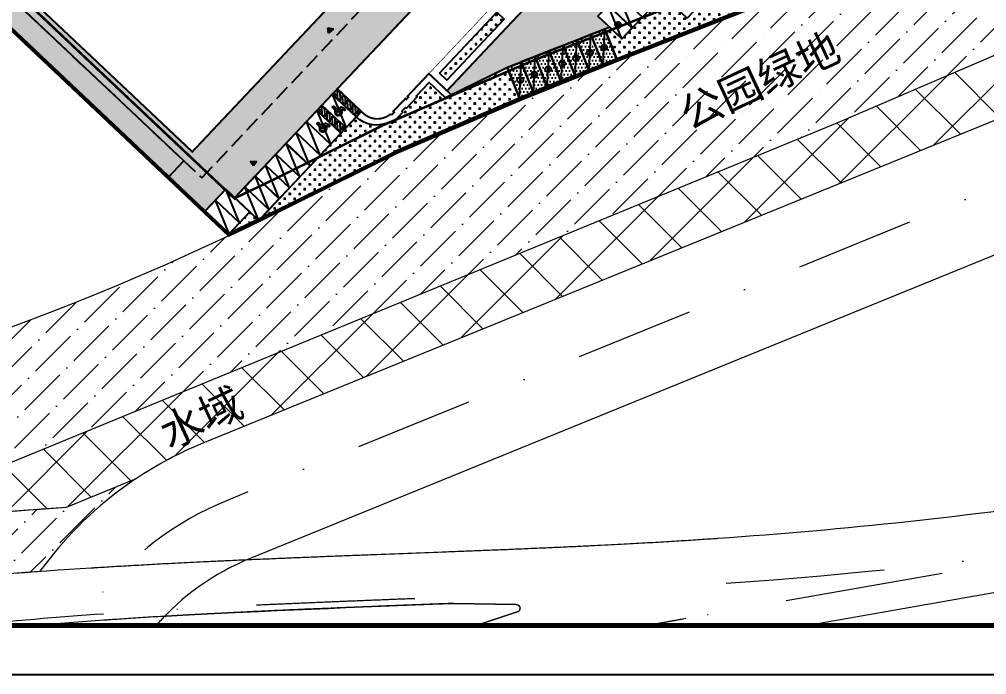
# Model space of a CAD drawing. Header units: millimetres. Extents: x 684742 to 685648, y 2544795 to 2545581.
# Drawn here: x 685313.3 to 685468.4, y 2544795.4 to 2544900.5 of the extents above; entities that cross this region are included whole.
import ezdxf

# ---------------------------------------------------------------- set-up
doc = ezdxf.new("R2010")
doc.units = ezdxf.units.MM
for name, pattern in [('DASH', [0.35, 0.25, -0.1]), ('DASHDOT', [25.4, 12.7, -6.35, 0, -6.35]), ('DASHED', [0.75, 0.5, -0.25]), ('DOTE', [2.42, 2, -0.2, 0.02, -0.2])]:
    doc.linetypes.add(name, pattern=pattern)
for name, color, linetype in [('00用地界线', 1, 'Continuous'), ('1绿地填充', 116, 'Continuous'), ('A-DIM-SYMB', 3, 'Continuous'), ('cdz', 241, 'Continuous'), ('k-绿地填充', 118, 'Continuous'), ('PLAN_道路', 40, 'Continuous'), ('PUB_TITLE', 4, 'Continuous'), ('T1-图例$0$A-Car-Stnd', 155, 'Continuous'), ('T1-图例$0$A-Stnd', 7, 'Continuous'), ('建筑', 4, 'Continuous'), ('建筑物', 4, 'Continuous'), ('车位', 8, 'Continuous')]:
    doc.layers.add(name, color=color, linetype=linetype)
for name, color, linetype, lineweight in [('JT-道路中线', 7, 'DASHDOT', 5), ('JT-道路名称-BZ', 7, 'Continuous', 5), ('JT-道路红线', 7, 'Continuous', 5), ('YD-G1-TC', 90, 'Continuous', 5)]:
    doc.layers.add(name, color=color, linetype=linetype, lineweight=lineweight)
doc.layers.add('YD-E1-TC', color=141, linetype='Continuous', lineweight=5, true_color=0xb3ecff)
doc.styles.get("Standard").update_dxf_attribs({"font": ''})
doc.styles.get('Standard').set_extended_font_data('SimSun')
pattern_1 = [(358.83492, (1e-10, -354.7584), (0.80972528417, 0.77744651853), [0.396875, -1.190625]), (88.83492, (0.1944, -354.96084), (-0.77744651853, 0.80972528417), [0.396875, -1.190625])]

# ---------------------------------------------------------------- blocks, each defined once
blk = doc.blocks.new('43TGTRHFD')
at = {"layer": '车位'}
blk.add_lwpolyline([(685418.35, 2545245.02), (685420.75, 2545245.02), (685420.75, 2545239.72), (685418.35, 2545239.72)], close=True, dxfattribs=at)
blk.add_lwpolyline([(685418.35, 2545239.72), (685420.75, 2545245.02)], dxfattribs=at)
blk = doc.blocks.new('111111')
at = {"layer": 'A-DIM-SYMB'}
h = blk.add_hatch(color=256, dxfattribs=at)
h.dxf.hatch_style = 1
h.paths.add_polyline_path([(691370.38, 2579484.49), (691370.93, 2579485.22), (691369.82, 2579485.22)])
for p, q in [((691369.82, 2579485.22), (691370.93, 2579485.22)), ((691370.38, 2579484.49), (691369.82, 2579485.22)), ((691370.93, 2579485.22), (691370.38, 2579484.49))]:
    blk.add_line(p, q, dxfattribs=at)
blk = doc.blocks.new('图框')
at = {"layer": 'PUB_TITLE', "color": 14}
blk.add_lwpolyline([(-2490, -114031), (123660, -114031), (123660, -24931), (-2490, -24931)], close=True, dxfattribs=at)
at = {"layer": 'PUB_TITLE', "color": 14, "const_width": 236}
blk.add_lwpolyline([(3409, -111671), (121299, -111671), (121299, -27291), (3409, -27291)], close=True, dxfattribs=at)
blk = doc.blocks.new('T1-图例$0$A$C6C161DE2')
at = {"layer": 'T1-图例$0$A-Car-Stnd'}
for points in [[(0, 5300), (0, 0), (2400, 0), (2400, 5300)], [(3600, 0), (2400, 0), (2400, 5300), (3600, 5300)], [(3450, 4033), (3450, 3472), (2550, 2572), (2550, 3133)], [(3450, 2911), (3450, 2350), (2550, 1450), (2550, 2011)]]:
    blk.add_lwpolyline(points, close=True, dxfattribs=at)
at = {"layer": 'T1-图例$0$A-Car-Stnd', "color": 1}
blk.add_lwpolyline([(2400, 5300), (0, 0)], dxfattribs=at)
at = {"layer": 'T1-图例$0$A-Car-Stnd'}
for points in [[(2550, 4817), (2550, 5150), (2883, 5150)], [(3444, 5150), (3450, 5150), (3450, 4595), (2550, 3695), (2550, 4256), (3444, 5150)], [(2883, 5150), (2550, 4817), (2550, 5150), (2883, 5150)], [(3450, 5107), (3450, 4636)], [(2550, 2793), (2550, 3133)], [(3450, 4033), (3450, 3693)], [(3450, 1227), (2550, 327), (2550, 888), (3450, 1788), (3450, 1227)], [(3450, 666), (3450, 150), (2934, 150), (3450, 666)]]:
    blk.add_lwpolyline(points, dxfattribs=at)
at = {"layer": 'T1-图例$0$A-Car-Stnd', "color": 1}
for points in [[(572, 2693), (609, 2827), (679, 2931), (752, 3001), (853, 3056), (827, 3173), (685, 3112), (563, 2987), (487, 2874), (444, 2691), (444, 2534), (496, 2376), (569, 2260), (700, 2135), (868, 2054), (1124, 2042), (1356, 2129), (1456, 2243), (1532, 2330), (1581, 2443), (1599, 2553), (1610, 2620), (1480, 2617), (1471, 2519), (1442, 2440), (1389, 2350), (1320, 2272), (1201, 2205), (1073, 2170), (932, 2182), (795, 2240), (714, 2292), (641, 2379), (589, 2473), (569, 2580)], [(971, 2668), (1029, 2644), (1637, 2644), (1912, 2124), (1953, 2086), (2011, 2080), (2084, 2115), (2113, 2164), (2110, 2225), (1889, 2812), (1854, 2861), (1819, 2882), (1242, 2879), (1218, 3060), (1535, 3066), (1570, 3109), (1555, 3156), (1544, 3176), (1532, 3197), (1186, 3197), (1137, 3430), (1102, 3482), (1041, 3520), (980, 3523), (892, 3497), (846, 3450), (834, 3415), (834, 3354), (945, 2711)]]:
    blk.add_lwpolyline(points, close=True, dxfattribs=at)
blk.add_circle((1038, 3709), 158, dxfattribs=at)
blk = doc.blocks.new('A$C5D0344E3')
at = {"layer": 'cdz'}
blk.add_lwpolyline([(0.1, 0.72), (-0.19, -0.15), (0.16, 0.09), (-0.02, -0.7), (0.3, 0.29), (-0.02, 0.12)], close=True, dxfattribs=at)
blk.add_circle((0, 0), 0.8, dxfattribs=at)

msp = doc.modelspace()

# ---------------------------------------------------------------- hatches: boundary and pattern name
h = msp.add_hatch()
h.set_pattern_fill('普通砖', color=256, scale=0.1, angle=45, style=0)
h.set_pattern_definition([(90, (-0.12693, -354.63148), (-0.2500001, 0), [])])
h.paths.add_polyline_path([(685373.69, 2544879.31), (685397.6, 2544889.61), (685465.8, 2544916.43), (685442.45, 2544938.45), (685442.61, 2544938.79), (685466.46, 2544916.3), (685397.74, 2544889.28), (685373.84, 2544878.99), (685356.66, 2544870.45), (685354.39, 2544869.35), (685349.97, 2544867.24), (685346.86, 2544865.77), (685266.81, 2544941.39), (685263.24, 2544944.57), (685345.14, 2545030.72), (685352.5, 2545023.95), (685352.26, 2545023.69), (685345.15, 2545030.2), (685263.76, 2544944.59), (685267.05, 2544941.66), (685346.99, 2544866.09), (685349.82, 2544867.58), (685354.24, 2544869.68), (685356.51, 2544870.77), (685373.69, 2544879.31), (685397.6, 2544889.61)])
at = {"ltscale": 10}
h = msp.add_hatch(dxfattribs=at)
h.set_pattern_fill('AR-CONC', color=8)
h.set_pattern_definition([(50, (0, 0), (1.82184669, -0.1593908554), [0.1905, -2.0955]), (355, (0, 0), (-0.3524282598, 1.9105664288), [0.1524, -1.6764]), (100.451, (0.1518, -0.0133), (1.4694250167, 1.7511668782), [0.1619, -1.7809]), (46.1842, (0, 0.508), (2.710790409, -0.4204232793), [0.28575, -3.14325]), (96.6356, (0.226, 0.473), (2.3740423447, 2.474255559), [0.24285, -2.67135]), (351.184, (0, 0.508), (2.374046058, 2.4742511786), [0.2286, -2.5146]), (21, (0.254, 0.381), (1.51614879835, -1.0226551852), [0.1905, -2.0955]), (326, (0.254, 0.381), (0.6180202835, 1.8418796612), [0.1524, -1.6764]), (71.4514, (0.3803, 0.2958), (2.1341649077, 0.8192285772), [0.1619, -1.7809]), (37.5, (0, 0), (0.0308860325, 0.84555038873), [0, -1.65608, 0, -1.7018, 0, -1.68275]), (7.5, (0, 0), (0.6681966251, 1.00180574818), [0, -0.97028, 0, -1.61798, 0, -0.64135]), (327.5, (-0.5664, 0), (1.35590595167, -0.05728743993), [0, -0.635, 0, -1.9812, 0, -2.6289]), (317.5, (-0.8204, 0), (1.48129181386, 0.25426491033), [0, -0.8255, 0, -1.31572, 0, -1.8669])])
edge = h.paths.add_edge_path()
edge.add_line((685435.33, 2544945.65), (685442.61, 2544938.79))
edge.add_line((685442.61, 2544938.79), (685442.58, 2544938.76))
edge.add_arc((685442.94, 2544938.42), 0.5, 136.6753, 226.6253)
edge.add_line((685442.6, 2544938.05), (685449.51, 2544931.53))
edge.add_line((685449.51, 2544931.53), (685446.76, 2544928.62))
edge.add_line((685446.76, 2544928.62), (685439.05, 2544935.89))
edge.add_line((685439.05, 2544935.89), (685406.12, 2544900.97))
edge.add_line((685406.12, 2544900.97), (685408.01, 2544899.19))
edge.add_line((685408.01, 2544899.19), (685407.22, 2544898.9))
edge.add_line((685407.22, 2544898.9), (685391.59, 2544892.75))
edge.add_line((685391.59, 2544892.75), (685382.65, 2544888.33))
edge.add_line((685382.65, 2544888.33), (685381.92, 2544889.02))
edge.add_line((685381.92, 2544889.02), (685394.85, 2544902.73))
edge.add_line((685394.85, 2544902.73), (685401.44, 2544909.71))
edge.add_line((685401.44, 2544909.71), (685403.09, 2544911.46))
edge.add_line((685403.09, 2544911.46), (685406.25, 2544914.82))
edge.add_line((685406.25, 2544914.82), (685412.84, 2544921.8))
edge.add_line((685412.84, 2544921.8), (685420.72, 2544930.16))
edge.add_line((685420.72, 2544930.16), (685420.72, 2544930.16))
edge.add_line((685420.72, 2544930.16), (685424.01, 2544933.65))
edge.add_line((685424.01, 2544933.65), (685424.01, 2544933.65))
edge.add_line((685424.01, 2544933.65), (685426.21, 2544935.98))
edge.add_line((685426.21, 2544935.98), (685426.71, 2544936.51))
edge.add_line((685426.71, 2544936.51), (685430.01, 2544940))
edge.add_line((685430.01, 2544940), (685429.5, 2544939.47))
edge.add_line((685429.5, 2544939.47), (685430.53, 2544940.56))
edge.add_line((685430.53, 2544940.56), (685357.07, 2545009.85))
edge.add_line((685357.07, 2545009.85), (685360.1, 2545013.06))
edge.add_line((685360.1, 2545013.06), (685429.95, 2544947.2))
edge.add_line((685429.95, 2544947.2), (685432.84, 2544944.47))
edge.add_line((685432.84, 2544944.47), (685432.86, 2544944.49))
edge.add_arc((685433.55, 2544945.21), 1, 226.6762, 316.6757)
edge.add_line((685434.27, 2544944.53), (685435.33, 2544945.65))
edge = h.paths.add_edge_path()
edge.add_line((685394.85, 2544902.73), (685371.43, 2544924.82))
edge.add_line((685371.43, 2544924.82), (685373.08, 2544926.56))
edge.add_line((685373.08, 2544926.56), (685320.7, 2544975.97))
edge.add_line((685320.7, 2544975.97), (685319.05, 2544974.22))
edge.add_line((685319.05, 2544974.22), (685309.74, 2544983.01))
edge.add_line((685309.74, 2544983.01), (685272.69, 2544943.72))
edge.add_line((685272.69, 2544943.72), (685269.79, 2544946.48))
edge.add_line((685269.79, 2544946.48), (685312.65, 2544991.93))
edge.add_line((685312.65, 2544991.93), (685315.71, 2544989.02))
edge.add_line((685315.71, 2544989.02), (685348.8, 2545023.83))
edge.add_line((685348.8, 2545023.83), (685349.24, 2545023.41))
edge.add_arc((685350.62, 2545024.87), 2, 226.6757, 316.4498)
edge.add_line((685352.07, 2545023.49), (685352.41, 2545023.86))
edge.add_line((685352.41, 2545023.86), (685361.14, 2545015.62))
edge.add_line((685361.14, 2545015.62), (685360.08, 2545014.49))
edge.add_arc((685360.81, 2545013.81), 1, 136.6757, 226.6757)
edge.add_line((685360.12, 2545013.08), (685357.07, 2545009.84))
edge.add_line((685357.07, 2545009.84), (685351.96, 2545014.66))
edge.add_line((685351.96, 2545014.66), (685324.52, 2544985.56))
edge.add_line((685324.52, 2544985.56), (685322.87, 2544983.81))
edge.add_line((685322.87, 2544983.81), (685383.98, 2544926.18))
edge.add_line((685383.98, 2544926.18), (685385.63, 2544927.93))
edge.add_line((685385.63, 2544927.93), (685394.36, 2544919.69))
edge.add_line((685394.36, 2544919.69), (685392.71, 2544917.95))
edge.add_line((685392.71, 2544917.95), (685401.44, 2544909.71))
edge.add_line((685401.44, 2544909.71), (685394.85, 2544902.73))
h = msp.add_hatch(dxfattribs=at)
h.set_pattern_fill('AR-CONC', color=8)
h.set_pattern_definition([(6.4498, (685062.7585, 2545513.8186), (1.2106027, -1.370756), [0.1905, -2.0955]), (311.4498, (685062.7585, 2545513.8186), (1.0609314, 1.6275424), [0.1524, -1.6764]), (56.9008, (685062.8594, 2545513.7043), (2.271533, 0.2567756), [0.1619, -1.7809]), (2.634, (685063.1085, 2545514.1868), (1.6750345, -2.172418), [0.28575, -3.14325]), (53.0854, (685063.248, 2545514.0057), (3.425374, 0.157577), [0.24285, -2.67135]), (307.6338, (685063.1085, 2545514.1868), (3.425374, 0.157571), [0.2286, -2.5146]), (337.4498, (685063.2051, 2545513.9197), (0.3942613, -1.785802), [0.1905, -2.0955]), (282.4498, (685063.2051, 2545513.9197), (1.7169597, 0.909131), [0.1524, -1.6764]), (27.9012, (685063.238, 2545513.7709), (2.111221, -0.8766653), [0.1619, -1.7809]), (353.94979, (685062.7585, 2545513.8186), (0.60496105, 0.5915501), [0, -1.65608, 0, -1.7018, 0, -1.68275]), (323.94979, (685062.7585, 2545513.8186), (1.1745236, 0.2656988), [0, -0.97028, 0, -1.61798, 0, -0.64135]), (283.94979, (685062.348, 2545514.20884), (0.94325065, -0.9757259), [0, -0.635, 0, -1.9812, 0, -2.6289]), (273.94979, (685062.1639, 2545514.3838), (1.2487831, -0.8363114), [0, -0.8255, 0, -1.31572, 0, -1.8669])])
h.paths.add_polyline_path([(685385.4, 2544911.65), (685364.33, 2544889.32), (685347.86, 2544871.86), (685346.43, 2544873.21), (685343.13, 2544869.73), (685342.92, 2544869.49), (685337.08, 2544875), (685339.7, 2544877.77), (685268.4, 2544945.01), (685269.79, 2544946.48), (685272.69, 2544943.72), (685341.07, 2544879.23), (685365.05, 2544904.65), (685366.8, 2544903.01), (685379.15, 2544916.1), (685377.4, 2544917.75), (685378.12, 2544918.51)])
at = {"layer": '1绿地填充', "linetype": 'Continuous'}
h = msp.add_hatch(dxfattribs=at)
h.set_pattern_fill('CROSS', color=256, scale=0.5, angle=-1.1651)
h.set_pattern_definition(pattern_1)
edge = h.paths.add_edge_path()
edge.add_line((685339.7, 2544877.77), (685268.4, 2544945.01))
edge.add_line((685268.4, 2544945.01), (685312.66, 2544991.93))
edge.add_line((685312.66, 2544991.93), (685313.98, 2544990.68))
edge.add_line((685313.98, 2544990.68), (685347.06, 2545025.48))
edge.add_line((685347.06, 2545025.48), (685349.24, 2545023.41))
edge.add_arc((685350.62, 2545024.87), 2, 226.6757, 316.4498)
edge.add_line((685352.07, 2545023.49), (685352.41, 2545023.85))
edge.add_line((685352.41, 2545023.85), (685346.23, 2545029.69))
edge.add_line((685346.23, 2545029.69), (685345.14, 2545030.72))
edge.add_line((685345.14, 2545030.72), (685263.25, 2544944.57))
edge.add_line((685263.25, 2544944.57), (685266.81, 2544941.39))
edge.add_line((685266.81, 2544941.39), (685337.09, 2544875))
edge.add_line((685337.09, 2544875), (685337.3, 2544875.23))
edge.add_line((685337.3, 2544875.23), (685339.7, 2544877.77))
h = msp.add_hatch(dxfattribs=at)
h.set_pattern_fill('CROSS', color=256, scale=0.5, angle=-1.1651)
h.set_pattern_definition(pattern_1)
h.paths.add_polyline_path([(685409.23, 2544893.8), (685448.15, 2544909.1), (685437.78, 2544919.1), (685420.41, 2544900.68), (685416.56, 2544904.32), (685409.97, 2544897.34), (685408.01, 2544899.19), (685407.22, 2544898.9)])
h = msp.add_hatch(dxfattribs=at)
h.set_pattern_fill('CROSS', color=256, scale=0.5, angle=-1.1651)
h.set_pattern_definition(pattern_1)
h.paths.add_polyline_path([(685380.71, 2544891.81), (685389.93, 2544901.6), (685391.1, 2544900.5), (685381.87, 2544890.71)])
h = msp.add_hatch(dxfattribs=at)
h.set_pattern_fill('松散材料', color=256, scale=0.3)
h.set_pattern_definition([(0, (-0.74453, -355.0511), (0.28125, 0.5625), [0, -0.5625])])
h.paths.add_polyline_path([(685407.22, 2544898.9), (685391.59, 2544892.75), (685393.64, 2544887.54), (685409.23, 2544893.8)])
h = msp.add_hatch(dxfattribs=at)
h.set_pattern_fill('CROSS', color=256, scale=0.5, angle=-1.1651)
h.set_pattern_definition(pattern_1)
edge = h.paths.add_edge_path()
edge.add_arc((685370.63, 2544888.28), 4.77, 226.7499, 297.4049)
edge.add_line((685372.83, 2544884.05), (685373.12, 2544883.77))
edge.add_line((685373.12, 2544883.77), (685374.84, 2544885.59))
edge.add_line((685374.84, 2544885.59), (685374.69, 2544885.73))
edge.add_line((685374.69, 2544885.73), (685375.28, 2544886.35))
edge.add_line((685375.28, 2544886.35), (685375.42, 2544886.21))
edge.add_line((685375.42, 2544886.21), (685377.14, 2544888.03))
edge.add_line((685377.14, 2544888.03), (685376.99, 2544888.17))
edge.add_line((685376.99, 2544888.17), (685379.05, 2544890.35))
edge.add_line((685379.05, 2544890.35), (685381.69, 2544887.86))
edge.add_line((685381.69, 2544887.86), (685391.59, 2544892.75))
edge.add_line((685391.59, 2544892.75), (685393.65, 2544887.52))
edge.add_line((685393.65, 2544887.52), (685373.84, 2544878.98))
edge.add_line((685373.84, 2544878.98), (685356.67, 2544870.45))
edge.add_line((685356.67, 2544870.45), (685351.78, 2544868.1))
edge.add_line((685351.78, 2544868.1), (685351.72, 2544868.22))
edge.add_line((685351.72, 2544868.22), (685367.36, 2544884.81))
h = msp.add_hatch(dxfattribs=at)
h.set_pattern_fill('CROSS', color=256, scale=0.5, angle=-1.1651)
h.set_pattern_definition(pattern_1)
h.paths.add_polyline_path([(685343.14, 2544869.73), (685342.92, 2544869.49), (685346.86, 2544865.77), (685351.78, 2544868.1), (685351.72, 2544868.22), (685350.28, 2544869.58), (685346.99, 2544866.09)])
at = {"layer": 'YD-E1-TC'}
h = msp.add_hatch(dxfattribs=at)
h.set_pattern_fill('ANSI37', color=256, scale=2)
h.set_pattern_definition([(45, (1e-10, -354.7584), (-4.49012806, 4.49012806), []), (135, (1e-10, -354.7584), (-4.49012806, -4.49012806), [])])
edge = h.paths.add_edge_path()
edge.add_line((685477.23, 2544887.34), (685479.38, 2544898.85))
edge.add_line((685479.38, 2544898.85), (685444.44, 2544883.8))
edge.add_line((685444.44, 2544883.8), (685287.94, 2544819.48))
edge.add_ellipse((685388.33, 2543807.2), major_axis=(-1017.25, 0), ratio=1, start_angle=273.80196, end_angle=275.66385, ccw=False)
edge.add_line((685320.88, 2544822.21), (685331.97, 2544826.77))
edge.add_ellipse((685365.44, 2544776.97), major_axis=(-60, 0), ratio=1, start_angle=292.179, end_angle=303.9055, ccw=False)
edge.add_line((685342.79, 2544832.53), (685477.23, 2544887.34))
at = {"layer": 'YD-G1-TC'}
h = msp.add_hatch(dxfattribs=at)
h.set_pattern_fill('ANSI36', color=251, scale=2)
h.set_pattern_definition([(45, (1e-10, -354.7584), (1.6837980227, 6.1739260832), [7.9375, -1.5875, 0, -1.5875])])
h.paths.add_polyline_path([(685247.25, 2544828.78), (685247.25, 2544804.55), (685247.49, 2544804.58), (685248.08, 2544804.66), (685248.66, 2544804.74), (685249.24, 2544804.82), (685249.82, 2544804.9), (685250.4, 2544804.98), (685250.9, 2544805.05), (685251.39, 2544805.11), (685251.89, 2544805.18), (685252.39, 2544805.25), (685252.91, 2544805.32), (685253.44, 2544805.39), (685253.97, 2544805.46), (685254.49, 2544805.53), (685254.97, 2544805.59), (685256.11, 2544805.74), (685257.84, 2544805.96), (685259.33, 2544806.16), (685260.58, 2544806.32), (685261.79, 2544806.47), (685263, 2544806.62), (685264.24, 2544806.78), (685265.15, 2544806.89), (685265.68, 2544806.95), (685266.82, 2544807.09), (685268.16, 2544807.25), (685271.55, 2544807.66), (685274.89, 2544808.04), (685278.22, 2544808.41), (685281.56, 2544808.77), (685284.9, 2544809.12), (685288.24, 2544809.46), (685291.58, 2544809.79), (685294.92, 2544810.11), (685298.27, 2544810.41), (685301.61, 2544810.71), (685304.96, 2544810.99), (685308.3, 2544811.26), (685311.65, 2544811.53), (685315, 2544811.78), (685315.02, 2544811.78), (685315.05, 2544811.78), (685315.07, 2544811.78), (685315.1, 2544811.78), (685315.12, 2544811.78), (685315.15, 2544811.79), (685315.17, 2544811.79), (685315.2, 2544811.79), (685315.22, 2544811.79), (685315.25, 2544811.79), (685315.27, 2544811.8), (685315.29, 2544811.8), (685315.32, 2544811.8), (685315.34, 2544811.8), (685315.37, 2544811.8), (685315.39, 2544811.8), (685315.42, 2544811.81), (685315.44, 2544811.81), (685315.47, 2544811.81), (685315.49, 2544811.81), (685315.52, 2544811.81), (685315.54, 2544811.82), (685315.57, 2544811.82), (685315.59, 2544811.82), (685315.62, 2544811.82), (685315.64, 2544811.82), (685315.67, 2544811.82), (685315.69, 2544811.83), (685315.72, 2544811.83), (685315.74, 2544811.83), (685315.77, 2544811.83), (685315.79, 2544811.83), (685315.82, 2544811.84), (685315.84, 2544811.84), (685315.87, 2544811.84), (685315.89, 2544811.84), (685315.92, 2544811.84), (685315.94, 2544811.84), (685315.97, 2544811.85), (685315.99, 2544811.85), (685316.02, 2544811.85), (685316.04, 2544811.85), (685316.07, 2544811.85), (685316.09, 2544811.85), (685316.12, 2544811.86), (685316.14, 2544811.86), (685316.17, 2544811.86), (685316.19, 2544811.86), (685316.22, 2544811.86), (685316.24, 2544811.87), (685316.26, 2544811.87), (685316.29, 2544811.87), (685316.31, 2544811.87), (685316.34, 2544811.87), (685316.36, 2544811.87), (685316.39, 2544811.88), (685316.41, 2544811.88), (685316.44, 2544811.88), (685316.46, 2544811.88), (685316.49, 2544811.88), (685316.51, 2544811.89), (685316.54, 2544811.89), (685316.56, 2544811.89), (685316.59, 2544811.89), (685318.08, 2544813.81), (685318.26, 2544814.04), (685318.45, 2544814.28), (685318.63, 2544814.51), (685318.82, 2544814.74), (685319.01, 2544814.97), (685319.2, 2544815.2), (685319.39, 2544815.43), (685319.58, 2544815.66), (685319.77, 2544815.89), (685319.97, 2544816.11), (685320.16, 2544816.34), (685320.36, 2544816.56), (685320.56, 2544816.79), (685320.75, 2544817.01), (685320.95, 2544817.23), (685321.15, 2544817.45), (685321.36, 2544817.67), (685321.56, 2544817.89), (685321.76, 2544818.11), (685321.97, 2544818.32), (685322.17, 2544818.54), (685322.38, 2544818.75), (685322.59, 2544818.97), (685322.8, 2544819.18), (685323.01, 2544819.39), (685323.22, 2544819.6), (685323.43, 2544819.81), (685323.65, 2544820.02), (685323.86, 2544820.23), (685324.07, 2544820.43), (685324.29, 2544820.64), (685324.51, 2544820.84), (685324.73, 2544821.04), (685324.95, 2544821.25), (685325.17, 2544821.45), (685325.39, 2544821.65), (685325.61, 2544821.84), (685325.83, 2544822.04), (685326.06, 2544822.24), (685326.28, 2544822.43), (685326.51, 2544822.63), (685326.74, 2544822.82), (685326.97, 2544823.01), (685327.2, 2544823.2), (685327.43, 2544823.39), (685327.66, 2544823.58), (685327.89, 2544823.77), (685328.12, 2544823.95), (685328.36, 2544824.14), (685328.59, 2544824.32), (685328.83, 2544824.5), (685329.06, 2544824.68), (685329.3, 2544824.86), (685329.54, 2544825.04), (685329.78, 2544825.22), (685330.02, 2544825.4), (685330.26, 2544825.57), (685330.5, 2544825.75), (685330.74, 2544825.92), (685330.99, 2544826.09), (685331.23, 2544826.26), (685331.48, 2544826.43), (685331.72, 2544826.6), (685331.97, 2544826.77), (685320.88, 2544822.21), (685317.58, 2544821.99), (685314.29, 2544821.75), (685310.99, 2544821.5), (685307.69, 2544821.25), (685304.4, 2544820.98), (685301.11, 2544820.7), (685297.81, 2544820.41), (685294.52, 2544820.11), (685291.23, 2544819.8), (685287.94, 2544819.48), (685444.44, 2544883.8), (685479.38, 2544898.85), (685480.22, 2544903.3), (685466.46, 2544916.3), (685397.75, 2544889.28), (685373.84, 2544878.99), (685356.67, 2544870.45), (685354.39, 2544869.35), (685349.98, 2544867.24), (685345.59, 2544865.17), (685341.28, 2544863.17), (685337.11, 2544861.28), (685333.11, 2544859.52), (685329.22, 2544857.87), (685325.36, 2544856.29), (685321.47, 2544854.74), (685317.46, 2544853.19), (685313.26, 2544851.59), (685308.8, 2544849.91), (685277.02, 2544838), (685272.07, 2544836.15), (685267.63, 2544834.49), (685263.85, 2544833.07), (685260.88, 2544831.97)])

# ---------------------------------------------------------------- linework, layer by layer
at = {"color": 1, "linetype": 'DOTE', "ltscale": 3, "const_width": 0.15}
msp.add_lwpolyline([(685466.46, 2544916.3), (685345.14, 2545030.72), (685263.25, 2544944.57), (685266.81, 2544941.39), (685346.86, 2544865.77), (685349.98, 2544867.24), (685354.39, 2544869.35), (685356.67, 2544870.45), (685373.84, 2544878.99), (685397.75, 2544889.29)], close=True, dxfattribs=at)
for points in [[(685352.26, 2545023.69), (685345.16, 2545030.21), (685263.76, 2544944.59), (685267.06, 2544941.66), (685346.93, 2544866.2), (685354.24, 2544869.68), (685356.51, 2544870.77), (685373.69, 2544879.31), (685397.61, 2544889.62), (685465.8, 2544916.43), (685442.36, 2544938.53)], [(685466.46, 2544916.3), (685397.74, 2544889.28), (685373.84, 2544878.99), (685356.66, 2544870.45), (685354.39, 2544869.35), (685349.97, 2544867.24), (685346.86, 2544865.77), (685266.81, 2544941.39)], [(685267.05, 2544941.66), (685346.99, 2544866.09), (685349.82, 2544867.58), (685354.24, 2544869.68), (685356.51, 2544870.77), (685373.69, 2544879.31), (685397.6, 2544889.61), (685373.69, 2544879.31), (685397.6, 2544889.61), (685465.8, 2544916.43)], [(685407.76, 2544902.72), (685409.41, 2544904.47), (685413.27, 2544900.83), (685411.62, 2544899.08), (685407.76, 2544902.72)], [(685406.12, 2544900.97), (685407.76, 2544902.72), (685411.62, 2544899.08), (685409.97, 2544897.34), (685406.12, 2544900.97)]]:
    msp.add_lwpolyline(points)
for points in [[(685404.99, 2544898.02), (685402.76, 2544897.14), (685404.7, 2544892.21), (685406.93, 2544893.09), (685404.99, 2544898.02)], [(685407.22, 2544898.9), (685404.99, 2544898.02), (685406.93, 2544893.09), (685409.16, 2544893.97), (685407.22, 2544898.9)], [(685400.52, 2544896.26), (685398.29, 2544895.39), (685400.23, 2544890.45), (685402.46, 2544891.33), (685400.52, 2544896.26)], [(685402.76, 2544897.14), (685400.52, 2544896.26), (685402.46, 2544891.33), (685404.7, 2544892.21), (685402.76, 2544897.14)], [(685398.29, 2544895.39), (685396.06, 2544894.51), (685397.99, 2544889.58), (685400.23, 2544890.45), (685398.29, 2544895.39)], [(685396.06, 2544894.51), (685393.82, 2544893.63), (685395.76, 2544888.7), (685397.99, 2544889.58), (685396.06, 2544894.51)], [(685361.86, 2544886.7), (685365.72, 2544883.06), (685367.36, 2544884.81), (685363.51, 2544888.44)], [(685361.04, 2544885.83), (685364.89, 2544882.19), (685363.25, 2544880.44), (685359.39, 2544884.08)], [(685359.39, 2544884.08), (685357.75, 2544882.33), (685361.6, 2544878.7), (685363.25, 2544880.44), (685359.39, 2544884.08)], [(685357.75, 2544882.33), (685356.1, 2544880.59), (685359.95, 2544876.95), (685361.6, 2544878.7), (685357.75, 2544882.33)], [(685356.1, 2544880.59), (685354.45, 2544878.84), (685358.31, 2544875.2), (685359.95, 2544876.95), (685356.1, 2544880.59)], [(685354.45, 2544878.84), (685352.81, 2544877.1), (685356.66, 2544873.46), (685358.31, 2544875.2), (685354.45, 2544878.84)], [(685352.81, 2544877.1), (685351.16, 2544875.35), (685355.01, 2544871.71), (685356.66, 2544873.46), (685352.81, 2544877.1)], [(685351.16, 2544875.35), (685349.51, 2544873.6), (685353.37, 2544869.97), (685355.01, 2544871.71), (685351.16, 2544875.35)], [(685346.43, 2544873.22), (685344.78, 2544871.47), (685348.64, 2544867.83), (685350.28, 2544869.58), (685346.43, 2544873.22)], [(685349.51, 2544873.6), (685347.87, 2544871.86), (685351.72, 2544868.22), (685353.37, 2544869.97), (685349.51, 2544873.6)], [(685344.78, 2544871.47), (685343.14, 2544869.73), (685346.99, 2544866.09), (685348.64, 2544867.83), (685344.78, 2544871.47)]]:
    msp.add_lwpolyline(points, close=True)
at = {"layer": '00用地界线', "color": 6, "linetype": 'DASHED', "ltscale": 5, "const_width": 0.4}
msp.add_lwpolyline([(685457.29, 2544918.07), (685345.33, 2545023.66), (685270.42, 2544944.86), (685347.81, 2544871.75), (685347.83, 2544871.76), (685352.23, 2544873.86), (685354.47, 2544874.94), (685371.74, 2544883.52), (685395.84, 2544893.91)], close=True, dxfattribs=at)
at = {"layer": '1绿地填充', "linetype": 'Continuous'}
msp.add_line((685348.31, 2544866.46), (685348.31, 2544866.46), dxfattribs=at)
for points in [[(685339.7, 2544877.77), (685268.4, 2544945.01), (685312.66, 2544991.93), (685313.98, 2544990.68), (685347.06, 2545025.48), (685347.06, 2545025.48), (685349.24, 2545023.41, 0.413059), (685352.07, 2545023.49), (685352.41, 2545023.85), (685346.23, 2545029.69), (685345.14, 2545030.72), (685263.25, 2544944.57), (685263.25, 2544944.57), (685266.81, 2544941.39), (685337.09, 2544875), (685337.3, 2544875.23), (685337.3, 2544875.23), (685337.3, 2544875.23)], [(685391.59, 2544892.75), (685381.69, 2544887.86), (685379.05, 2544890.35), (685376.99, 2544888.17), (685377.14, 2544888.03), (685375.42, 2544886.21), (685375.28, 2544886.35), (685374.69, 2544885.73), (685374.84, 2544885.59), (685373.12, 2544883.77), (685372.83, 2544884.05, -0.318444), (685367.36, 2544884.81), (685351.72, 2544868.22), (685351.78, 2544868.1), (685373.84, 2544878.99), (685393.65, 2544887.52)]]:
    msp.add_lwpolyline(points, format="xyb", close=True, dxfattribs=at)
for points in [[(685409.23, 2544893.8), (685448.15, 2544909.1), (685437.78, 2544919.1), (685420.41, 2544900.68), (685416.56, 2544904.32), (685409.97, 2544897.34), (685408.01, 2544899.19), (685407.22, 2544898.9)], [(685380.71, 2544891.81), (685389.93, 2544901.6), (685391.1, 2544900.5), (685381.87, 2544890.71)], [(685343.14, 2544869.73), (685342.92, 2544869.49), (685346.86, 2544865.77), (685351.78, 2544868.1), (685351.72, 2544868.22), (685350.28, 2544869.58), (685346.99, 2544866.09)]]:
    msp.add_lwpolyline(points, close=True, dxfattribs=at)
msp.add_lwpolyline([(685407.26, 2544898.4), (685406.67, 2544898.17)], dxfattribs=at)
at = {"layer": 'JT-道路中线', "color": 1, "ltscale": 1.5, "flags": 128}
msp.add_lwpolyline([(685561.56, 2544912.76), (685494.86, 2544883.74, -0.005813), (685493.57, 2544883.2), (685346.56, 2544823.27, 0.131401), (685325.97, 2544807.67), (685322.52, 2544803.23)], format="xyb", dxfattribs=at)
at = {"layer": 'JT-道路中线', "color": 1, "ltscale": 2, "flags": 128}
msp.add_lwpolyline([(685561.56, 2544829.26), (685420.2, 2544804.35)], dxfattribs=at)
for points in [[(685426.69, 2544810.02, 0.019038), (685487.24, 2544816.59)], [(685376.76, 2544807.55), (685376.26, 2544807.54, 0.000063), (685372.26, 2544807.38, 0.000162), (685368.26, 2544807.22, 0.000262), (685364.27, 2544807.06, 0.000362), (685360.27, 2544806.89, 0.000463), (685356.27, 2544806.72, 0.000562), (685352.28, 2544806.54, 0.000663), (685348.28, 2544806.35, 0.000763), (685344.29, 2544806.15, 0.000862), (685340.29, 2544805.93, 0.000963), (685336.3, 2544805.7, 0.001063), (685332.31, 2544805.46, 0.001162), (685328.31, 2544805.2, 0.000305), (685327.32, 2544805.13, 0.000158), (685326.82, 2544805.09)], [(685326.82, 2544805.09, 0.006925), (685304.74, 2544803.23, 0.006925)], [(685420.2, 2544804.35), (685419.71, 2544804.26, 0.000073), (685417.54, 2544803.88, 0.000173), (685415.37, 2544803.49, 0.000185), (685413.9, 2544803.23, 0.000185)]]:
    msp.add_lwpolyline(points, format="xyb", dxfattribs=at)
at = {"layer": 'JT-道路红线'}
for points in [[(685561.56, 2544836.62, -0.000012), (685525.55, 2544830.28, -0.000109)], [(685561.56, 2544901.86), (685498.85, 2544874.57, -0.005813), (685497.35, 2544873.94), (685350.34, 2544814.01, 0.117383), (685335.27, 2544803.23)], [(685486.18, 2544823.77, -0.019313), (685425.31, 2544817.19, -0.000217), (685424.62, 2544817.14, -0.000434), (685423.21, 2544817.05, -0.000434), (685421.75, 2544816.95, -0.000434), (685420.25, 2544816.85, -0.000434), (685418.69, 2544816.76, -0.000434), (685417.07, 2544816.66, -0.000434), (685415.38, 2544816.56, -0.000434), (685413.62, 2544816.46, -0.000434), (685411.77, 2544816.36, -0.000434), (685409.82, 2544816.25, -0.000434), (685407.75, 2544816.15, -0.000434), (685405.54, 2544816.04, -0.000434), (685403.15, 2544815.92, -0.000434), (685400.52, 2544815.8, -0.00041), (685397.76, 2544815.68, -0.000362), (685395, 2544815.56, -0.000313), (685392.23, 2544815.44, -0.000265), (685389.46, 2544815.33, -0.000217), (685386.69, 2544815.22, -0.000169), (685383.92, 2544815.11, -0.000121), (685381.15, 2544815, 0.000059), (685369.98, 2544814.58, 0.000098), (685367.16, 2544814.47, 0.000137), (685364.35, 2544814.36, 0.000176), (685361.53, 2544814.25, 0.000215), (685358.72, 2544814.14, 0.000254), (685355.9, 2544814.02, 0.000293), (685353.08, 2544813.9, 0.000332), (685350.26, 2544813.78, 0.000352), (685347.58, 2544813.66, 0.000352), (685345.14, 2544813.55, 0.000352), (685342.87, 2544813.44, 0.000352), (685340.76, 2544813.34, 0.000352), (685338.76, 2544813.24, 0.000352), (685336.86, 2544813.14, 0.000352), (685335.06, 2544813.04, 0.000352), (685333.33, 2544812.95, 0.000352), (685331.66, 2544812.85, 0.000352), (685330.06, 2544812.76, 0.000352), (685328.51, 2544812.67, 0.000352), (685327.01, 2544812.58, 0.000352), (685325.56, 2544812.49, 0.000176), (685324.85, 2544812.45, 0.014088), (685268.34, 2544807.28, 0.000176)], [(685386.6, 2544803.23), (685393.15, 2544805.42, 0.922613), (685393, 2544806.6), (685382.99, 2544806.8, -0.000028), (685382.35, 2544806.77, -0.000072), (685379.57, 2544806.66, -0.000024), (685376.79, 2544806.56, 0.000024), (685374.02, 2544806.45, 0.000072), (685371.24, 2544806.34, 0.000121), (685368.47, 2544806.23, 0.000169), (685365.69, 2544806.12, 0.000217), (685362.92, 2544806, 0.000265), (685360.14, 2544805.89, 0.000313), (685357.37, 2544805.77, 0.000362), (685354.6, 2544805.65, 0.00041), (685351.82, 2544805.52, 0.000434), (685349.19, 2544805.39, 0.000434), (685346.79, 2544805.28, 0.000434), (685344.56, 2544805.16, 0.000434), (685342.48, 2544805.05, 0.000434), (685340.52, 2544804.95, 0.000434), (685338.66, 2544804.84, 0.000434), (685336.89, 2544804.74, 0.000434), (685335.19, 2544804.64, 0.000434), (685333.56, 2544804.54, 0.000434), (685331.99, 2544804.44, 0.000434), (685330.48, 2544804.34, 0.000434), (685329.01, 2544804.24, 0.000434), (685327.59, 2544804.14, 0.000217), (685326.89, 2544804.09, 0.003497), (685315.75, 2544803.23, 0.003497)], [(685335.27, 2544803.23, -0.012623), (685336.63, 2544804.72), (685336.89, 2544804.74), (685338.66, 2544804.84), (685340.52, 2544804.95), (685342.48, 2544805.05), (685344.56, 2544805.16), (685346.79, 2544805.28), (685349.19, 2544805.39), (685351.82, 2544805.52), (685354.6, 2544805.65), (685357.37, 2544805.77), (685360.14, 2544805.89), (685362.92, 2544806), (685365.69, 2544806.12), (685368.47, 2544806.23), (685371.24, 2544806.34), (685374.02, 2544806.45), (685379.57, 2544806.66), (685382.99, 2544806.8), (685393, 2544806.6, -0.922627), (685393.15, 2544805.42), (685386.6, 2544803.23)], [(685342.73, 2544803.6, 0.004013), (685342.31, 2544803.23, 0.004013)]]:
    msp.add_lwpolyline(points, format="xyb", dxfattribs=at)
msp.add_lwpolyline([(685501.46, 2544814.1), (685439.81, 2544803.23)], dxfattribs=at)
at = {"layer": 'k-绿地填充', "color": 81, "flags": 128}
for points in [[(685446.76, 2544928.62), (685420.41, 2544900.68), (685420.41, 2544900.68), (685416.56, 2544904.32), (685409.97, 2544897.34), (685406.12, 2544900.97), (685439.05, 2544935.89)], [(685407.22, 2544898.9), (685391.59, 2544892.75), (685393.65, 2544887.52), (685409.23, 2544893.8), (685407.22, 2544898.9)], [(685368.19, 2544885.68), (685351.72, 2544868.22), (685350.28, 2544869.58), (685346.99, 2544866.09), (685343.14, 2544869.73), (685346.43, 2544873.22), (685347.87, 2544871.86), (685364.33, 2544889.32)]]:
    msp.add_lwpolyline(points, close=True, dxfattribs=at)
at = {"layer": 'PLAN_道路', "linetype": 'Continuous'}
msp.add_lwpolyline([(685385.4, 2544911.65), (685364.33, 2544889.32), (685347.86, 2544871.86), (685346.43, 2544873.21), (685343.13, 2544869.73), (685342.92, 2544869.49), (685337.08, 2544875), (685339.7, 2544877.77), (685268.4, 2544945.01), (685269.79, 2544946.48), (685272.69, 2544943.72), (685341.07, 2544879.23), (685365.05, 2544904.65), (685366.8, 2544903.01), (685379.15, 2544916.1), (685377.4, 2544917.75), (685378.12, 2544918.51)], close=True, dxfattribs=at)
msp.add_lwpolyline([(685406.12, 2544900.97), (685408.01, 2544899.19), (685407.22, 2544898.9), (685391.59, 2544892.75), (685382.65, 2544888.33), (685381.92, 2544889.02), (685394.85, 2544902.73)], dxfattribs=at)
at = {"layer": 'YD-E1-TC'}
msp.add_lwpolyline([(685477.23, 2544887.34), (685479.38, 2544898.85), (685444.44, 2544883.8), (685287.94, 2544819.48, -0.008124), (685320.88, 2544822.21), (685331.97, 2544826.77, -0.051211), (685342.79, 2544832.53)], format="xyb", close=True, dxfattribs=at)
at = {"layer": 'YD-G1-TC'}
for points in [[(685247.25, 2544828.78), (685260.88, 2544831.97), (685263.85, 2544833.07), (685267.63, 2544834.49), (685272.07, 2544836.15), (685277.02, 2544838), (685308.8, 2544849.91), (685313.26, 2544851.59), (685317.46, 2544853.19), (685321.47, 2544854.74), (685325.36, 2544856.29), (685329.22, 2544857.87), (685333.11, 2544859.52), (685337.11, 2544861.28), (685341.28, 2544863.17), (685345.59, 2544865.17), (685346.86, 2544865.77), (685349.98, 2544867.24), (685354.39, 2544869.35), (685356.67, 2544870.45), (685373.84, 2544878.99), (685397.75, 2544889.28), (685466.46, 2544916.3), (685480.22, 2544903.3)], [(685479.38, 2544898.85), (685444.44, 2544883.8), (685287.94, 2544819.48)]]:
    msp.add_lwpolyline(points, dxfattribs=at)
msp.add_lwpolyline([(685310.99, 2544821.5), (685314.29, 2544821.75), (685317.58, 2544821.99), (685320.88, 2544822.21), (685331.97, 2544826.77, 0.079654), (685318.08, 2544813.81), (685316.59, 2544811.89, 0.000396), (685315, 2544811.78), (685311.65, 2544811.53)], format="xyb", dxfattribs=at)
at = {"layer": '建筑', "const_width": 0.3}
msp.add_lwpolyline([(685272.69, 2544943.72), (685341.07, 2544879.23), (685378.12, 2544918.51), (685309.74, 2544983.01)], close=True, dxfattribs=at)
msp.add_lwpolyline([(685385.4, 2544911.65), (685394.85, 2544902.73), (685381.92, 2544889.02), (685379.01, 2544891.76), (685375.58, 2544888.13), (685375.72, 2544887.99), (685375.38, 2544887.62), (685375.24, 2544887.76), (685373.28, 2544885.69), (685373.43, 2544885.55), (685373.08, 2544885.19), (685372.94, 2544885.32), (685372.93, 2544885.33, -0.387902), (685368.48, 2544885.41), (685364.33, 2544889.32)], format="xyb", close=True, dxfattribs=at)
at = {"layer": '建筑', "const_width": 0.1}
msp.add_lwpolyline([(685379.01, 2544891.76), (685391.94, 2544905.48)], dxfattribs=at)
at = {"layer": '建筑物', "linetype": 'DASH', "ltscale": 10}
msp.add_lwpolyline([(685317.42, 2544983.87), (685310.88, 2544990.04), (685268.4, 2544945.01), (685342.61, 2544875.03), (685381.03, 2544915.77), (685378.12, 2544918.51), (685341.07, 2544879.23), (685272.69, 2544943.72), (685309.74, 2544983.01), (685323.41, 2544970.11), (685327.46, 2544974.4), (685317.42, 2544983.87)], dxfattribs=at)

# ---------------------------------------------------------------- block references
at = {"xscale": 0.003333333, "yscale": 0.003333333, "zscale": 0.003333333}
msp.add_blockref('图框', (685235.89, 2545175.47), dxfattribs=at)
for p, rotation in [((2066743.68, 299912.38), 46.67571079169093), ((2066742.03, 299910.63), 46.67571079169093), ((978751.8, -74648.03), 21.46147902869366), ((978754.04, -74647.15), 21.46147902869366), ((978747.33, -74649.78), 21.46147902869366), ((978749.57, -74648.9), 21.46147902869366), ((978745.1, -74650.66), 21.46147902869366), ((978740.63, -74652.42), 21.46147902869366), ((978742.87, -74651.54), 21.46147902869366), ((2066693.66, 299891.99), 46.67571077331962), ((2066692.01, 299890.24), 46.67571077331962), ((2066690.37, 299888.5), 46.67571077331962), ((2066688.72, 299886.75), 46.67571077331962), ((2066687.07, 299885.01), 46.67571077331962), ((2066685.43, 299883.26), 46.67571077331962), ((2064792.78, 298720.59), 46.6275403398724), ((2066683.78, 299881.51), 46.67571077331962), ((2064791.13, 298718.84), 46.6275403398724)]:
    msp.add_blockref('43TGTRHFD', p, dxfattribs=dict(rotation=rotation))
at = {"layer": 'cdz'}
for p, xscale, yscale, zscale, rotation in [((685409.36, 2544899.57), 0.6, 0.6, 0.6, 44.59948511788682), ((685407.11, 2544895.96), 0.6000000000000001, 0.6000000000000001, 0.6000000000000001, 31.52567980092442), ((685402.61, 2544894.24), 0.6000000000000001, 0.6000000000000001, 0.6000000000000001, 31.52567980092442), ((685404.84, 2544895.12), 0.6000000000000001, 0.6000000000000001, 0.6000000000000001, 31.52567980092442), ((685398.14, 2544892.48), 0.6000000000000001, 0.6000000000000001, 0.6000000000000001, 31.52567980092442), ((685400.38, 2544893.36), 0.6000000000000001, 0.6000000000000001, 0.6000000000000001, 31.52567980092442), ((685395.91, 2544891.6), 0.6000000000000001, 0.6000000000000001, 0.6000000000000001, 31.52567980092442), ((685393.67, 2544890.72), 0.6000000000000001, 0.6000000000000001, 0.6000000000000001, 31.52567980092442)]:
    msp.add_blockref('A$C5D0344E3', p, dxfattribs=dict(at, xscale=xscale, yscale=yscale, zscale=zscale, rotation=rotation))
at = {"layer": 'PLAN_道路', "linetype": 'Continuous', "xscale": 0.9599999999999999, "yscale": 0.9599999999999999, "zscale": 0.9599999999999999, "rotation": 223.5519516722256}
msp.add_blockref('111111', (-539813.34, 4796909.03), dxfattribs=at)
at = {"layer": 'PLAN_道路', "linetype": 'Continuous', "xscale": 0.9599999999999999, "yscale": 0.9599999999999999, "zscale": 0.9599999999999999}
msp.add_blockref('111111', (21635.31, 68571.86), dxfattribs=at)
at = {"layer": 'T1-图例$0$A-Stnd', "xscale": 0.001, "yscale": 0.001, "zscale": 0.001, "rotation": 46.67571078596392}
for p in [(685365.72, 2544883.06), (685363.25, 2544880.44)]:
    msp.add_blockref('T1-图例$0$A$C6C161DE2', p, dxfattribs=at)

# ---------------------------------------------------------------- texts
at = {"layer": 'JT-道路名称-BZ', "linetype": 'Continuous'}
for s, p in [('公园绿地', (685420.71, 2544882.59)), ('水域', (685337.34, 2544831.4))]:
    msp.add_text(s, height=5, rotation=25, dxfattribs=at).set_placement(p)

doc.saveas('drawing.dxf')
